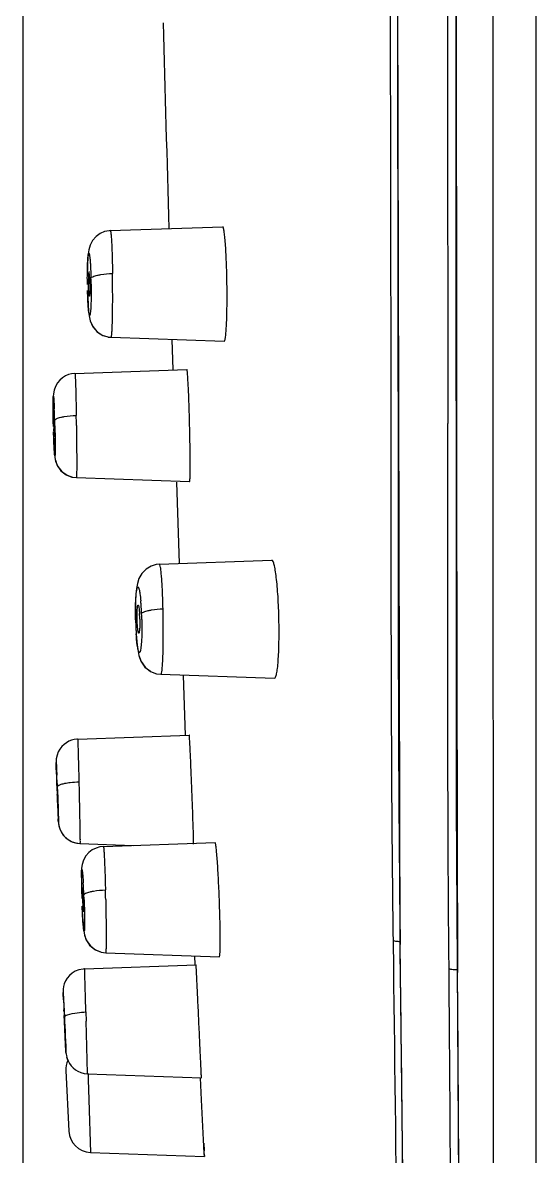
# Model space of a CAD drawing. Extents: x 60834 to 61254, y -28661 to -28364.
# Drawn here: x 61154.57 to 61166.07, y -28579.25 to -28553.89 of the extents above; entities that cross this region are included whole.
import ezdxf

# ---------------------------------------------------------------- set-up
doc = ezdxf.new("R2010")
doc.units = 0
doc.header["$LTSCALE"] = 7
doc.header["$MEASUREMENT"] = 0
doc.layers.add('08_ALL_FEATURES', color=7, linetype='CONTINUOUS')
doc.layers.add('DIM', color=2, linetype='CONTINUOUS')

msp = doc.modelspace()

# ---------------------------------------------------------------- linework, layer by layer
at = {"layer": '08_ALL_FEATURES', "color": 7, "linetype": 'Continuous'}
for p, q in [((61166.066, -28580.161), (61166.058, -28484.966)), ((61164.257, -28526.487), (61164.275, -28571.381)), ((61162.949, -28550.767), (61163.014, -28574.506)), ((61156.533, -28558.544), (61159.048, -28558.457)), ((61156.533, -28558.544), (61156.533, -28558.544)), ((61156.049, -28558.975), (61156.036, -28559.062)), ((61156.022, -28559.887), (61156.027, -28560.025)), ((61156.027, -28560.025), (61156.035, -28560.202)), ((61156.035, -28560.202), (61156.046, -28560.343)), ((61156.487, -28560.924), (61156.553, -28560.93)), ((61156.553, -28560.931), (61159.084, -28561.019)), ((61157.938, -28561.661), (61157.917, -28560.979)), ((61155.741, -28561.738), (61155.741, -28561.738)), ((61155.742, -28561.738), (61158.247, -28561.651)), ((61164.087, -28562.971), (61164.087, -28562.859)), ((61155.264, -28563.104), (61155.269, -28563.254)), ((61164.273, -28562.97), (61164.279, -28562.975)), ((61155.269, -28563.254), (61155.275, -28563.381)), ((61155.774, -28564.07), (61158.308, -28564.158)), ((61158.079, -28565.991), (61158.018, -28564.168)), ((61157.632, -28566.006), (61157.631, -28566.006)), ((61157.632, -28566.006), (61160.149, -28565.918)), ((61157.095, -28567.027), (61157.097, -28567.247)), ((61157.097, -28567.247), (61157.102, -28567.397)), ((61157.103, -28567.388), (61157.102, -28567.397)), ((61157.102, -28567.397), (61157.11, -28567.568)), ((61157.11, -28567.568), (61157.126, -28567.762)), ((61157.117, -28567.654), (61157.132, -28567.818)), ((61157.126, -28567.762), (61157.146, -28567.917)), ((61157.664, -28568.47), (61160.207, -28568.558)), ((61158.219, -28569.836), (61158.168, -28568.487)), ((61155.803, -28569.92), (61158.3, -28569.833)), ((61155.323, -28570.629), (61155.328, -28570.784)), ((61155.328, -28570.784), (61155.339, -28571.077)), ((61155.347, -28570.984), (61155.352, -28571.096)), ((61155.829, -28570.874), (61155.834, -28571.088)), ((61155.348, -28571.297), (61155.36, -28571.571)), ((61164.275, -28571.381), (61164.336, -28582.304)), ((61155.36, -28571.571), (61155.366, -28571.694)), ((61156.378, -28572.322), (61158.878, -28572.235)), ((61155.854, -28572.257), (61157.055, -28572.299)), ((61156.378, -28572.322), (61156.378, -28572.322)), ((61155.905, -28573.739), (61155.914, -28573.902)), ((61155.914, -28573.902), (61155.923, -28574.037)), ((61155.923, -28574.037), (61155.931, -28574.141)), ((61162.868, -28574.508), (61162.867, -28574.431)), ((61163.014, -28574.506), (61163.019, -28574.511)), ((61156.429, -28574.699), (61158.973, -28574.788)), ((61158.432, -28574.973), (61158.422, -28574.769)), ((61155.959, -28575.06), (61158.453, -28574.973)), ((61164.113, -28575.135), (61164.112, -28575.056)), ((61164.302, -28575.14), (61164.294, -28575.133)), ((61155.478, -28575.63), (61155.482, -28575.728)), ((61155.482, -28575.728), (61155.507, -28576.271)), ((61155.492, -28575.875), (61155.505, -28576.135)), ((61155.986, -28576.023), (61155.992, -28576.232)), ((61155.506, -28576.232), (61155.5, -28576.1)), ((61155.503, -28576.131), (61155.507, -28576.205)), ((61155.505, -28576.135), (61155.51, -28576.243)), ((61155.51, -28576.307), (61155.508, -28576.271)), ((61155.515, -28576.441), (61155.525, -28576.657)), ((61155.516, -28576.412), (61155.519, -28576.484)), ((61155.525, -28576.657), (61155.537, -28576.881)), ((61155.537, -28576.881), (61155.539, -28576.924)), ((61155.538, -28577.336), (61155.605, -28578.69)), ((61156.021, -28577.407), (61158.57, -28577.496)), ((61156.037, -28577.398), (61156.041, -28577.538)), ((61156.041, -28577.538), (61156.053, -28577.987)), ((61158.574, -28577.987), (61158.55, -28577.497)), ((61156.053, -28577.987), (61156.087, -28579.165)), ((61158.634, -28579.183), (61158.574, -28577.987)), ((61158.623, -28578.961), (61158.631, -28579.134)), ((61156.087, -28579.165), (61158.638, -28579.254)), ((61158.638, -28579.254), (61158.634, -28579.183)), ((61158.635, -28579.197), (61158.638, -28579.254))]:
    msp.add_line(p, q, dxfattribs=at)
for points in [[(61156.533, -28558.545), (61156.504, -28558.547), (61156.403, -28558.567), (61156.304, -28558.609), (61156.213, -28558.675), (61156.136, -28558.763), (61156.079, -28558.871), (61156.049, -28558.975)], [(61156.036, -28559.062), (61156.028, -28559.161), (61156.022, -28559.285), (61156.019, -28559.433)], [(61156.046, -28560.343), (61156.059, -28560.453), (61156.083, -28560.561), (61156.14, -28560.688), (61156.233, -28560.801), (61156.35, -28560.88), (61156.475, -28560.922), (61156.553, -28560.93)], [(61156.083, -28560.56), (61156.145, -28560.696), (61156.247, -28560.813), (61156.365, -28560.887), (61156.482, -28560.922)], [(61155.741, -28561.739), (61155.667, -28561.747), (61155.597, -28561.765), (61155.528, -28561.795), (61155.462, -28561.836), (61155.401, -28561.889), (61155.348, -28561.953), (61155.304, -28562.03), (61155.273, -28562.116), (61155.259, -28562.198), (61155.255, -28562.254), (61155.253, -28562.314), (61155.252, -28562.391), (61155.252, -28562.487), (61155.253, -28562.601), (61155.255, -28562.731), (61155.259, -28562.923)], [(61155.275, -28563.381), (61155.28, -28563.481), (61155.285, -28563.555)], [(61155.285, -28563.555), (61155.292, -28563.617), (61155.309, -28563.703), (61155.36, -28563.823), (61155.45, -28563.935), (61155.566, -28564.016), (61155.69, -28564.059), (61155.774, -28564.069)], [(61155.303, -28563.683), (61155.347, -28563.799), (61155.429, -28563.915), (61155.547, -28564.005), (61155.675, -28564.056), (61155.684, -28564.057)], [(61157.631, -28566.007), (61157.561, -28566.014), (61157.444, -28566.05), (61157.333, -28566.117), (61157.24, -28566.212), (61157.174, -28566.327), (61157.139, -28566.438)], [(61157.139, -28566.438), (61157.12, -28566.547), (61157.107, -28566.675)], [(61157.107, -28566.675), (61157.099, -28566.834), (61157.095, -28567.027)], [(61157.146, -28567.917), (61157.172, -28568.046), (61157.219, -28568.176), (61157.309, -28568.307), (61157.43, -28568.403)], [(61157.177, -28568.067), (61157.225, -28568.187), (61157.312, -28568.31), (61157.432, -28568.404), (61157.564, -28568.456), (61157.664, -28568.469)], [(61155.802, -28569.921), (61155.781, -28569.922), (61155.723, -28569.93), (61155.665, -28569.945), (61155.607, -28569.968), (61155.55, -28570), (61155.497, -28570.039), (61155.447, -28570.087), (61155.404, -28570.142), (61155.369, -28570.205), (61155.34, -28570.278), (61155.323, -28570.361), (61155.319, -28570.414), (61155.319, -28570.443), (61155.319, -28570.474), (61155.32, -28570.514), (61155.323, -28570.629)], [(61155.366, -28571.694), (61155.368, -28571.738), (61155.371, -28571.771)], [(61155.371, -28571.771), (61155.373, -28571.801), (61155.38, -28571.851), (61155.401, -28571.925), (61155.439, -28572.007), (61155.494, -28572.084), (61155.565, -28572.152), (61155.654, -28572.207), (61155.76, -28572.244), (61155.854, -28572.256)], [(61155.371, -28571.773), (61155.371, -28571.773), (61155.374, -28571.805), (61155.382, -28571.859)], [(61155.382, -28571.859), (61155.401, -28571.927), (61155.433, -28571.997), (61155.479, -28572.066), (61155.539, -28572.13), (61155.613, -28572.184), (61155.695, -28572.225), (61155.786, -28572.249), (61155.854, -28572.256)], [(61156.378, -28572.323), (61156.299, -28572.332), (61156.214, -28572.357), (61156.13, -28572.399), (61156.053, -28572.458), (61155.986, -28572.534), (61155.934, -28572.628), (61155.902, -28572.728), (61155.891, -28572.804), (61155.887, -28572.869), (61155.885, -28572.951), (61155.885, -28573.052), (61155.886, -28573.171), (61155.889, -28573.308), (61155.893, -28573.46), (61155.894, -28573.482)], [(61155.931, -28574.141), (61155.94, -28574.219), (61155.953, -28574.296), (61155.995, -28574.416), (61156.087, -28574.546), (61156.204, -28574.636), (61156.33, -28574.685), (61156.429, -28574.699)], [(61155.956, -28574.307), (61155.993, -28574.412), (61156.07, -28574.528), (61156.184, -28574.625), (61156.314, -28574.681), (61156.323, -28574.682)], [(61163.014, -28574.506), (61163.087, -28580.92), (61163.145, -28587.474), (61163.187, -28593.616), (61163.206, -28599.157), (61163.206, -28604.043), (61163.186, -28608.118), (61163.145, -28611.345), (61163.087, -28613.608)], [(61155.959, -28575.06), (61155.922, -28575.063), (61155.832, -28575.081), (61155.749, -28575.115), (61155.677, -28575.159), (61155.618, -28575.211), (61155.57, -28575.269), (61155.532, -28575.331), (61155.504, -28575.395), (61155.487, -28575.458), (61155.478, -28575.516), (61155.476, -28575.559), (61155.476, -28575.577), (61155.477, -28575.591), (61155.478, -28575.63)], [(61155.539, -28576.924), (61155.54, -28576.939), (61155.542, -28576.961), (61155.549, -28577.006), (61155.564, -28577.063), (61155.587, -28577.12), (61155.617, -28577.175), (61155.654, -28577.226), (61155.699, -28577.274), (61155.751, -28577.316), (61155.809, -28577.351), (61155.874, -28577.379), (61155.945, -28577.398), (61156.02, -28577.407)], [(61155.556, -28577.036), (61155.576, -28577.095), (61155.584, -28577.113)]]:
    msp.add_lwpolyline(points, dxfattribs=at)
for centre, radius, start, end in [((95585.885, -28526.542), 34421.818, 179.9392769, 180.0604501), ((82054.079, -28526.504), 20891.139, 179.9227889, 180.0772588), ((62702.229, -28513.628), 1545.037, 181.493366, 181.664188), ((61123.728, -28559.995), 32.858, 0.4497, 0.8565), ((61144.676, -28559.904), 11.428, 0.8205, 1.4831), ((61134.561, -28563.387), 20.736, 1.655, 2.3577), ((61128.699, -28563.569), 26.601, 1.4215, 1.682), ((61075.636, -28564.017), 80.146, 0.79656, 0.9559), ((61164.967, -28562.666), 9.701, 181.4026, 181.8251), ((61152.397, -28567.256), 4.837, 4.0693, 5.0702), ((61150.995, -28567.355), 6.242, 2.2586, 4.0678), ((61154.131, -28567.303), 3.062, 1.2248, 3.6119), ((61149.793, -28567.411), 7.446, 1.6399, 2.3189), ((61136.834, -28567.506), 20.885, 0.7372, 1.3766), ((61164.937, -28567.074), 7.84, 181.3242, 181.9817), ((61164.493, -28567.089), 7.396, 181.9824, 182.3195), ((61163.69, -28567.128), 6.592, 182.2679, 183.778), ((61149.539, -28567.418), 7.701, 1.3087, 1.6431), ((61098.797, -28573.259), 56.596, 2.303, 2.5634), ((61180.285, -28570.122), 24.961, 181.9089, 182.2167), ((61138.065, -28571.731), 17.295, 2.22, 2.4864), ((61181.664, -28570.07), 26.34, 182.2132, 182.3709), ((61201.181, -28569.413), 45.873, 182.2717, 182.7028), ((61177.66, -28570.515), 22.326, 182.7242, 182.8494), ((61166.619, -28571.072), 11.271, 182.8141, 183.1954), ((61141.649, -28574.024), 14.306, 2.4913, 3.5518), ((61162.1, -28573.285), 6.194, 182.0773, 183.384), ((61137.775, -28574.205), 18.185, 2.1642, 2.5312), ((61103.179, -28574.655), 53.263, 1.2323, 1.4667), ((61562.616, -28569.31), 399.631, 180.59006, 180.74623), ((59199.871, -28600.055), 1963.313, 0.579334, 0.745362), ((59946.696, -28585.601), 1217.651, 0.231636, 0.492235), ((61185.42, -28574.752), 29.95, 182.407, 182.5801), ((61083.256, -28579.612), 72.331, 2.53578, 2.70012), ((61156.038, -28577.312), 0.5, 156.3179, 182.7628), ((61156.104, -28578.665), 0.5, 182.8828, 268.004)]:
    msp.add_arc(centre, radius, start, end, dxfattribs=at)
for points, knots in [([(61162.867, -28574.431), (61162.84, -28572.433), (61162.818, -28568.437), (61162.818, -28560.446), (61162.795, -28550.458), (61162.784, -28538.473), (61162.783, -28526.488), (61162.786, -28514.502), (61162.794, -28504.515), (61162.806, -28496.525), (61162.819, -28490.532), (61162.818, -28484.538), (61162.84, -28480.542), (61162.867, -28478.544)], [0, 0, 0, 0, 0.062524, 0.125022, 0.250014, 0.375007, 0.5, 0.624993, 0.749986, 0.812483, 0.874978, 0.937476, 1, 1, 1, 1]), ([(61165.109, -28580.022), (61165.105, -28572.138), (61165.099, -28560.292), (61165.097, -28544.48), (61165.105, -28528.617), (61165.095, -28508.801), (61165.099, -28492.951), (61165.104, -28485.036)], [0, 0, 0, 0, 0.249022, 0.374133, 0.499406, 0.750019, 1, 1, 1, 1]), ([(61164.281, -28489.86), (61164.281, -28492.906), (61164.27, -28498.999), (61164.265, -28511.185), (61164.263, -28526.417), (61164.263, -28544.695), (61164.276, -28556.881), (61164.28, -28562.974)], [0, 0, 0, 0, 0.124999, 0.25, 0.5, 0.75, 1, 1, 1, 1]), ([(61162.959, -28554.674), (61162.964, -28557.799), (61162.976, -28564.05), (61162.974, -28570.3), (61163.006, -28573.426)], [0, 0, 0, 0, 0.499944, 1, 1, 1, 1]), ([(61156.533, -28558.544), (61156.535, -28558.544), (61156.538, -28558.552), (61156.541, -28558.564), (61156.545, -28558.586), (61156.55, -28558.632), (61156.556, -28558.709), (61156.563, -28558.823), (61156.569, -28558.965), (61156.576, -28559.195), (61156.58, -28559.377), (61156.582, -28559.504)], [0, 0, 0, 0, 0.005827, 0.01988, 0.042734, 0.074405, 0.163127, 0.2834, 0.431914, 0.604452, 1, 1, 1, 1]), ([(61159.144, -28559.737), (61159.142, -28559.574), (61159.136, -28559.336), (61159.122, -28559.034), (61159.11, -28558.843), (61159.096, -28558.685), (61159.083, -28558.569), (61159.069, -28558.497), (61159.059, -28558.466), (61159.051, -28558.456), (61159.048, -28558.457)], [0, 0, 0, 0, 0.38049, 0.552409, 0.703086, 0.826949, 0.91934, 0.976956, 0.992433, 1, 1, 1, 1]), ([(61156.027, -28559.225), (61156.028, -28559.197), (61156.03, -28559.158), (61156.036, -28559.11), (61156.039, -28559.084), (61156.043, -28559.066), (61156.045, -28559.055), (61156.053, -28559.048), (61156.058, -28559.057), (61156.062, -28559.069), (61156.066, -28559.089), (61156.07, -28559.116), (61156.077, -28559.165), (61156.083, -28559.242), (61156.088, -28559.308), (61156.09, -28559.345)], [0, 0, 0, 0, 0.177846, 0.246581, 0.300773, 0.339812, 0.363835, 0.374939, 0.388228, 0.415531, 0.457885, 0.51503, 0.586506, 0.769731, 1, 1, 1, 1]), ([(61156.02, -28559.749), (61156.019, -28559.7), (61156.018, -28559.526), (61156.02, -28559.351), (61156.027, -28559.225)], [0, 0, 0, 0, 0.279453, 1, 1, 1, 1]), ([(61156.055, -28559.462), (61156.053, -28559.462), (61156.051, -28559.472), (61156.049, -28559.485), (61156.047, -28559.512), (61156.044, -28559.561), (61156.042, -28559.637), (61156.042, -28559.702), (61156.043, -28559.737)], [0, 0, 0, 0, 0.022816, 0.080741, 0.173015, 0.296853, 0.619964, 1, 1, 1, 1]), ([(61156.063, -28559.489), (61156.062, -28559.482), (61156.06, -28559.475), (61156.058, -28559.461), (61156.055, -28559.462)], [0, 0, 0, 0, 0.726767, 1, 1, 1, 1]), ([(61156.075, -28559.708), (61156.075, -28559.686), (61156.073, -28559.613), (61156.07, -28559.54), (61156.063, -28559.489)], [0, 0, 0, 0, 0.308668, 1, 1, 1, 1]), ([(61156.09, -28559.345), (61156.091, -28559.365), (61156.095, -28559.453), (61156.098, -28559.541), (61156.1, -28559.608)], [0, 0, 0, 0, 0.232952, 1, 1, 1, 1]), ([(61156.1, -28559.608), (61156.105, -28559.592), (61156.16, -28559.562), (61156.208, -28559.55), (61156.243, -28559.542)], [0, 0, 0, 0, 0.324633, 1, 1, 1, 1]), ([(61156.243, -28559.542), (61156.268, -28559.536), (61156.38, -28559.516), (61156.494, -28559.507), (61156.582, -28559.504)], [0, 0, 0, 0, 0.226527, 1, 1, 1, 1]), ([(61156.103, -28559.741), (61156.104, -28559.824), (61156.104, -28559.946), (61156.102, -28560.102), (61156.099, -28560.204), (61156.095, -28560.29), (61156.091, -28560.357), (61156.083, -28560.405), (61156.08, -28560.429), (61156.072, -28560.441), (61156.066, -28560.436), (61156.063, -28560.427), (61156.059, -28560.413), (61156.056, -28560.393), (61156.05, -28560.356), (61156.044, -28560.297), (61156.037, -28560.213), (61156.029, -28560.072), (61156.025, -28559.96), (61156.023, -28559.881)], [0, 0, 0, 0, 0.197966, 0.288842, 0.369917, 0.438599, 0.492665, 0.530377, 0.550582, 0.554668, 0.558226, 0.565444, 0.576998, 0.592895, 0.613043, 0.665569, 0.732995, 0.813232, 1, 1, 1, 1]), ([(61156.047, -28559.88), (61156.047, -28559.869), (61156.045, -28559.822), (61156.043, -28559.774), (61156.043, -28559.737)], [0, 0, 0, 0, 0.234439, 1, 1, 1, 1]), ([(61156.553, -28560.931), (61156.555, -28560.931), (61156.558, -28560.92), (61156.562, -28560.905), (61156.565, -28560.875), (61156.57, -28560.816), (61156.575, -28560.716), (61156.58, -28560.57), (61156.583, -28560.391), (61156.586, -28560.188), (61156.586, -28559.967), (61156.585, -28559.815), (61156.585, -28559.737)], [0, 0, 0, 0, 0.005978, 0.020874, 0.044993, 0.078171, 0.170673, 0.29485, 0.445995, 0.618456, 0.805831, 1, 1, 1, 1]), ([(61159.084, -28561.019), (61159.087, -28561.019), (61159.095, -28561.01), (61159.103, -28560.979), (61159.115, -28560.907), (61159.125, -28560.791), (61159.135, -28560.634), (61159.141, -28560.442), (61159.147, -28560.139), (61159.146, -28559.901), (61159.144, -28559.737)], [0, 0, 0, 0, 0.007294, 0.022457, 0.0796, 0.171738, 0.295581, 0.446469, 0.618741, 1, 1, 1, 1]), ([(61156.063, -28560.013), (61156.06, -28560.013), (61156.058, -28559.996), (61156.053, -28559.975), (61156.05, -28559.931), (61156.048, -28559.899), (61156.047, -28559.88)], [0, 0, 0, 0, 0.074761, 0.273457, 0.588482, 1, 1, 1, 1]), ([(61156.076, -28559.846), (61156.076, -28559.869), (61156.075, -28559.908), (61156.073, -28559.964), (61156.068, -28559.99), (61156.067, -28560.013), (61156.063, -28560.013)], [0, 0, 0, 0, 0.405711, 0.723221, 0.925609, 1, 1, 1, 1]), ([(61155.741, -28561.739), (61155.743, -28561.739), (61155.742, -28561.747), (61155.745, -28561.758), (61155.746, -28561.781), (61155.749, -28561.825), (61155.752, -28561.901), (61155.756, -28562.013), (61155.76, -28562.151), (61155.764, -28562.312), (61155.767, -28562.491), (61155.769, -28562.616), (61155.771, -28562.68)], [0, 0, 0, 0, 0.005181, 0.019184, 0.041982, 0.073419, 0.161444, 0.281602, 0.430435, 0.602941, 0.794408, 1, 1, 1, 1]), ([(61158.308, -28562.903), (61158.306, -28562.822), (61158.302, -28562.662), (61158.295, -28562.43), (61158.287, -28562.216), (61158.278, -28562.028), (61158.271, -28561.892), (61158.265, -28561.802), (61158.261, -28561.749), (61158.257, -28561.709), (61158.254, -28561.677), (61158.25, -28561.662), (61158.249, -28561.65), (61158.246, -28561.651)], [0, 0, 0, 0, 0.194714, 0.382487, 0.555247, 0.706579, 0.830835, 0.881268, 0.92318, 0.956242, 0.98016, 0.994683, 1, 1, 1, 1]), ([(61155.252, -28562.419), (61155.253, -28562.392), (61155.253, -28562.354), (61155.254, -28562.308), (61155.255, -28562.283), (61155.257, -28562.265), (61155.256, -28562.256), (61155.26, -28562.248), (61155.262, -28562.258), (61155.263, -28562.267), (61155.266, -28562.288), (61155.268, -28562.313), (61155.271, -28562.361), (61155.275, -28562.435), (61155.278, -28562.499), (61155.28, -28562.534)], [0, 0, 0, 0, 0.180098, 0.249543, 0.304085, 0.342976, 0.366013, 0.373616, 0.384035, 0.410341, 0.452421, 0.509752, 0.581769, 0.766929, 1, 1, 1, 1]), ([(61155.259, -28562.923), (61155.258, -28562.876), (61155.255, -28562.708), (61155.252, -28562.54), (61155.252, -28562.419)], [0, 0, 0, 0, 0.279222, 1, 1, 1, 1]), ([(61155.269, -28562.655), (61155.267, -28562.655), (61155.269, -28562.665), (61155.266, -28562.676), (61155.267, -28562.7), (61155.266, -28562.73), (61155.267, -28562.767), (61155.267, -28562.826), (61155.268, -28562.872), (61155.269, -28562.903)], [0, 0, 0, 0, 0.019543, 0.076096, 0.168475, 0.292714, 0.444452, 0.618401, 1, 1, 1, 1]), ([(61155.28, -28562.877), (61155.279, -28562.832), (61155.276, -28562.76), (61155.274, -28562.689), (61155.271, -28562.663)], [0, 0, 0, 0, 0.635224, 1, 1, 1, 1]), ([(61155.288, -28562.788), (61155.29, -28562.772), (61155.344, -28562.74), (61155.39, -28562.728), (61155.425, -28562.72)], [0, 0, 0, 0, 0.312176, 1, 1, 1, 1]), ([(61155.425, -28562.72), (61155.45, -28562.714), (61155.565, -28562.693), (61155.681, -28562.684), (61155.771, -28562.68)], [0, 0, 0, 0, 0.225193, 1, 1, 1, 1]), ([(61155.292, -28562.909), (61155.294, -28562.989), (61155.296, -28563.107), (61155.298, -28563.257), (61155.299, -28563.355), (61155.299, -28563.438), (61155.298, -28563.502), (61155.296, -28563.551), (61155.296, -28563.569), (61155.293, -28563.584), (61155.289, -28563.578), (61155.289, -28563.571), (61155.287, -28563.557), (61155.285, -28563.538), (61155.282, -28563.502), (61155.279, -28563.446), (61155.274, -28563.364), (61155.269, -28563.229), (61155.265, -28563.12), (61155.263, -28563.044)], [0, 0, 0, 0, 0.198853, 0.290202, 0.371709, 0.440727, 0.494976, 0.532629, 0.552278, 0.555347, 0.557601, 0.564305, 0.575595, 0.591357, 0.611455, 0.664064, 0.731745, 0.812354, 1, 1, 1, 1]), ([(61155.281, -28563.152), (61155.28, -28563.152), (61155.28, -28563.145), (61155.278, -28563.138), (61155.278, -28563.122), (61155.275, -28563.091), (61155.273, -28563.041), (61155.272, -28562.998), (61155.271, -28562.975)], [0, 0, 0, 0, 0.019038, 0.072759, 0.160189, 0.279169, 0.599047, 1, 1, 1, 1]), ([(61155.28, -28562.877), (61155.281, -28562.913), (61155.282, -28562.959), (61155.283, -28563.006), (61155.283, -28563.017)], [0, 0, 0, 0, 0.762875, 1, 1, 1, 1]), ([(61155.283, -28563.017), (61155.283, -28563.033), (61155.283, -28563.076), (61155.285, -28563.119), (61155.282, -28563.147)], [0, 0, 0, 0, 0.3555, 1, 1, 1, 1]), ([(61155.774, -28562.903), (61155.775, -28562.979), (61155.777, -28563.128), (61155.779, -28563.343), (61155.78, -28563.542), (61155.781, -28563.716), (61155.781, -28563.842), (61155.78, -28563.927), (61155.779, -28563.976), (61155.778, -28564.014), (61155.778, -28564.045), (61155.775, -28564.057), (61155.776, -28564.069), (61155.774, -28564.069)], [0, 0, 0, 0, 0.195049, 0.382279, 0.554712, 0.705559, 0.829762, 0.880447, 0.922814, 0.956359, 0.980579, 0.99508, 1, 1, 1, 1]), ([(61158.308, -28564.158), (61158.31, -28564.158), (61158.312, -28564.146), (61158.314, -28564.132), (61158.316, -28564.1), (61158.318, -28564.059), (61158.319, -28564.007), (61158.32, -28563.916), (61158.321, -28563.78), (61158.32, -28563.592), (61158.318, -28563.377), (61158.314, -28563.145), (61158.31, -28562.985), (61158.308, -28562.903)], [0, 0, 0, 0, 0.005281, 0.019764, 0.043569, 0.076564, 0.11852, 0.16896, 0.293157, 0.444576, 0.617487, 0.805413, 1, 1, 1, 1]), ([(61164.279, -28562.973), (61164.28, -28563.988), (61164.286, -28568.044), (61164.295, -28572.1), (61164.302, -28575.14)], [0, 0, 0, 0, 0.250373, 1, 1, 1, 1]), ([(61157.713, -28567.004), (61157.71, -28566.872), (61157.704, -28566.682), (61157.691, -28566.444), (61157.681, -28566.296), (61157.67, -28566.178), (61157.659, -28566.086), (61157.648, -28566.04), (61157.639, -28566.006), (61157.632, -28566.006)], [0, 0, 0, 0, 0.393972, 0.565997, 0.714227, 0.834428, 0.923343, 0.978438, 1, 1, 1, 1]), ([(61160.306, -28567.237), (61160.302, -28567.068), (61160.293, -28566.823), (61160.27, -28566.512), (61160.25, -28566.314), (61160.229, -28566.153), (61160.204, -28566.029), (61160.185, -28565.96), (61160.161, -28565.918), (61160.149, -28565.918)], [0, 0, 0, 0, 0.37822, 0.549047, 0.69888, 0.822296, 0.914769, 0.973599, 1, 1, 1, 1]), ([(61157.098, -28566.95), (61157.1, -28566.867), (61157.106, -28566.733), (61157.118, -28566.598), (61157.132, -28566.549)], [0, 0, 0, 0, 0.619823, 1, 1, 1, 1]), ([(61157.132, -28566.549), (61157.133, -28566.543), (61157.137, -28566.532), (61157.143, -28566.52), (61157.153, -28566.514), (61157.162, -28566.523), (61157.168, -28566.536), (61157.18, -28566.57), (61157.185, -28566.599), (61157.189, -28566.621)], [0, 0, 0, 0, 0.13032, 0.214717, 0.265289, 0.323776, 0.42268, 0.568402, 1, 1, 1, 1]), ([(61157.189, -28566.621), (61157.192, -28566.635), (61157.203, -28566.704), (61157.21, -28566.773), (61157.215, -28566.828)], [0, 0, 0, 0, 0.20717, 1, 1, 1, 1]), ([(61157.142, -28566.96), (61157.144, -28566.951), (61157.146, -28566.94), (61157.151, -28566.923), (61157.155, -28566.923)], [0, 0, 0, 0, 0.704557, 1, 1, 1, 1]), ([(61157.155, -28566.923), (61157.16, -28566.923), (61157.167, -28566.947), (61157.174, -28566.979), (61157.181, -28567.04), (61157.185, -28567.084), (61157.187, -28567.11)], [0, 0, 0, 0, 0.081401, 0.283776, 0.597852, 1, 1, 1, 1]), ([(61157.099, -28567.255), (61157.099, -28567.229), (61157.097, -28567.127), (61157.097, -28567.026), (61157.098, -28566.95)], [0, 0, 0, 0, 0.255774, 1, 1, 1, 1]), ([(61157.133, -28567.237), (61157.132, -28567.183), (61157.132, -28567.091), (61157.136, -28566.998), (61157.142, -28566.96)], [0, 0, 0, 0, 0.58236, 1, 1, 1, 1]), ([(61157.233, -28567.109), (61157.241, -28567.093), (61157.295, -28567.066), (61157.345, -28567.052), (61157.381, -28567.044)], [0, 0, 0, 0, 0.333922, 1, 1, 1, 1]), ([(61157.381, -28567.044), (61157.406, -28567.039), (61157.515, -28567.018), (61157.627, -28567.008), (61157.713, -28567.004)], [0, 0, 0, 0, 0.227861, 1, 1, 1, 1]), ([(61157.139, -28567.381), (61157.139, -28567.37), (61157.135, -28567.322), (61157.134, -28567.274), (61157.133, -28567.237)], [0, 0, 0, 0, 0.238278, 1, 1, 1, 1]), ([(61157.169, -28567.552), (61157.164, -28567.552), (61157.158, -28567.53), (61157.151, -28567.501), (61157.144, -28567.445), (61157.141, -28567.405), (61157.139, -28567.381)], [0, 0, 0, 0, 0.083468, 0.285222, 0.597709, 1, 1, 1, 1]), ([(61157.191, -28567.395), (61157.191, -28567.407), (61157.189, -28567.447), (61157.187, -28567.487), (61157.182, -28567.515)], [0, 0, 0, 0, 0.301538, 1, 1, 1, 1]), ([(61157.192, -28567.237), (61157.192, -28567.251), (61157.193, -28567.303), (61157.193, -28567.356), (61157.191, -28567.395)], [0, 0, 0, 0, 0.259188, 1, 1, 1, 1]), ([(61157.237, -28567.242), (61157.238, -28567.294), (61157.24, -28567.477), (61157.237, -28567.662), (61157.226, -28567.794)], [0, 0, 0, 0, 0.279017, 1, 1, 1, 1]), ([(61157.664, -28568.47), (61157.667, -28568.47), (61157.674, -28568.46), (61157.682, -28568.43), (61157.693, -28568.361), (61157.702, -28568.249), (61157.71, -28568.097), (61157.715, -28567.913), (61157.72, -28567.623), (61157.719, -28567.394), (61157.717, -28567.237)], [0, 0, 0, 0, 0.007262, 0.022591, 0.080069, 0.172439, 0.296344, 0.447154, 0.619247, 1, 1, 1, 1]), ([(61160.208, -28568.558), (61160.219, -28568.559), (61160.242, -28568.517), (61160.257, -28568.448), (61160.277, -28568.323), (61160.291, -28568.163), (61160.302, -28567.964), (61160.311, -28567.652), (61160.31, -28567.406), (61160.306, -28567.237)], [0, 0, 0, 0, 0.025637, 0.083583, 0.175698, 0.298936, 0.449112, 0.620587, 1, 1, 1, 1]), ([(61157.146, -28567.878), (61157.143, -28567.857), (61157.127, -28567.752), (61157.118, -28567.647), (61157.113, -28567.562)], [0, 0, 0, 0, 0.197612, 1, 1, 1, 1]), ([(61157.182, -28567.515), (61157.181, -28567.524), (61157.179, -28567.535), (61157.173, -28567.552), (61157.169, -28567.552)], [0, 0, 0, 0, 0.708797, 1, 1, 1, 1]), ([(61157.226, -28567.794), (61157.224, -28567.817), (61157.22, -28567.859), (61157.213, -28567.915), (61157.202, -28567.951), (61157.196, -28567.978), (61157.175, -28567.983), (61157.166, -28567.957), (61157.155, -28567.925), (61157.149, -28567.895), (61157.146, -28567.878)], [0, 0, 0, 0, 0.22994, 0.410613, 0.538118, 0.611754, 0.647553, 0.712071, 0.829476, 1, 1, 1, 1]), ([(61155.802, -28569.921), (61155.804, -28569.922), (61155.802, -28569.929), (61155.805, -28569.941), (61155.805, -28569.964), (61155.807, -28570.009), (61155.809, -28570.085), (61155.813, -28570.199), (61155.816, -28570.339), (61155.822, -28570.567), (61155.827, -28570.748), (61155.829, -28570.874)], [0, 0, 0, 0, 0.005034, 0.019037, 0.041883, 0.073395, 0.161605, 0.281938, 0.430916, 0.603467, 1, 1, 1, 1]), ([(61158.36, -28571.088), (61158.357, -28571.006), (61158.35, -28570.846), (61158.341, -28570.614), (61158.332, -28570.4), (61158.323, -28570.212), (61158.316, -28570.076), (61158.311, -28569.985), (61158.309, -28569.932), (61158.305, -28569.892), (61158.305, -28569.86), (61158.3, -28569.845), (61158.302, -28569.833), (61158.3, -28569.833)], [0, 0, 0, 0, 0.194722, 0.382542, 0.555313, 0.706654, 0.830942, 0.8814, 0.923368, 0.956497, 0.98045, 0.994962, 1, 1, 1, 1]), ([(61155.323, -28570.61), (61155.321, -28570.555), (61155.318, -28570.293), (61155.332, -28570.633), (61155.336, -28570.727)], [0, 0, 0, 0, 0.369871, 1, 1, 1, 1]), ([(61155.335, -28570.866), (61155.335, -28570.859), (61155.338, -28570.853), (61155.333, -28570.837), (61155.335, -28570.837)], [0, 0, 0, 0, 0.744117, 1, 1, 1, 1]), ([(61155.335, -28570.837), (61155.336, -28570.837), (61155.335, -28570.843), (61155.337, -28570.848), (61155.337, -28570.861), (61155.339, -28570.885), (61155.341, -28570.926), (61155.342, -28570.961), (61155.343, -28570.981)], [0, 0, 0, 0, 0.017643, 0.069479, 0.154335, 0.270909, 0.58923, 1, 1, 1, 1]), ([(61155.338, -28570.954), (61155.338, -28570.945), (61155.337, -28570.916), (61155.336, -28570.887), (61155.335, -28570.866)], [0, 0, 0, 0, 0.301469, 1, 1, 1, 1]), ([(61155.347, -28570.984), (61155.348, -28570.969), (61155.402, -28570.936), (61155.446, -28570.925), (61155.481, -28570.917)], [0, 0, 0, 0, 0.303857, 1, 1, 1, 1]), ([(61155.481, -28570.917), (61155.492, -28570.914), (61155.544, -28570.903), (61155.595, -28570.895), (61155.636, -28570.89)], [0, 0, 0, 0, 0.226539, 1, 1, 1, 1]), ([(61155.346, -28571.061), (61155.347, -28571.079), (61155.35, -28571.147), (61155.352, -28571.214), (61155.354, -28571.263)], [0, 0, 0, 0, 0.272811, 1, 1, 1, 1]), ([(61155.355, -28571.339), (61155.354, -28571.339), (61155.355, -28571.332), (61155.353, -28571.325), (61155.353, -28571.308), (61155.351, -28571.277), (61155.349, -28571.227), (61155.347, -28571.184), (61155.346, -28571.16)], [0, 0, 0, 0, 0.018223, 0.071688, 0.159062, 0.278116, 0.598406, 1, 1, 1, 1]), ([(61155.352, -28571.096), (61155.356, -28571.207), (61155.364, -28571.426), (61155.369, -28571.579), (61155.375, -28571.829), (61155.367, -28571.725), (61155.366, -28571.7)], [0, 0, 0, 0, 0.439815, 0.767953, 0.898797, 1, 1, 1, 1]), ([(61155.834, -28571.088), (61155.836, -28571.164), (61155.839, -28571.312), (61155.844, -28571.529), (61155.847, -28571.727), (61155.851, -28571.902), (61155.853, -28572.029), (61155.854, -28572.113), (61155.855, -28572.163), (61155.854, -28572.201), (61155.856, -28572.232), (61155.853, -28572.244), (61155.856, -28572.256), (61155.854, -28572.256)], [0, 0, 0, 0, 0.195055, 0.382271, 0.55472, 0.705589, 0.8298, 0.880494, 0.922875, 0.956442, 0.980695, 0.995206, 1, 1, 1, 1]), ([(61158.398, -28572.267), (61158.396, -28572.113), (61158.383, -28571.72), (61158.369, -28571.327), (61158.36, -28571.088)], [0, 0, 0, 0, 0.390917, 1, 1, 1, 1]), ([(61155.354, -28571.263), (61155.354, -28571.272), (61155.354, -28571.295), (61155.355, -28571.318), (61155.355, -28571.334)], [0, 0, 0, 0, 0.35001, 1, 1, 1, 1]), ([(61158.973, -28573.51), (61158.97, -28573.427), (61158.963, -28573.264), (61158.952, -28573.028), (61158.94, -28572.81), (61158.927, -28572.619), (61158.914, -28572.463), (61158.903, -28572.356), (61158.895, -28572.294), (61158.889, -28572.262), (61158.885, -28572.246), (61158.88, -28572.235), (61158.878, -28572.235)], [0, 0, 0, 0, 0.194404, 0.381864, 0.554346, 0.705469, 0.829618, 0.921989, 0.955136, 0.979202, 0.993992, 1, 1, 1, 1]), ([(61156.378, -28572.323), (61156.38, -28572.323), (61156.381, -28572.332), (61156.384, -28572.343), (61156.386, -28572.367), (61156.39, -28572.412), (61156.395, -28572.49), (61156.401, -28572.605), (61156.407, -28572.748), (61156.413, -28572.914), (61156.419, -28573.098), (61156.422, -28573.226), (61156.424, -28573.292)], [0, 0, 0, 0, 0.00548, 0.019631, 0.042549, 0.074097, 0.162298, 0.282539, 0.431374, 0.60376, 0.794926, 1, 1, 1, 1]), ([(61155.885, -28573.016), (61155.885, -28572.988), (61155.886, -28572.948), (61155.888, -28572.9), (61155.889, -28572.875), (61155.892, -28572.856), (61155.892, -28572.846), (61155.897, -28572.838), (61155.901, -28572.849), (61155.903, -28572.859), (61155.906, -28572.88), (61155.91, -28572.907), (61155.915, -28572.957), (61155.921, -28573.034), (61155.926, -28573.101), (61155.928, -28573.138)], [0, 0, 0, 0, 0.17875, 0.247639, 0.301721, 0.340283, 0.363222, 0.371611, 0.383185, 0.410121, 0.452628, 0.510242, 0.582416, 0.767515, 1, 1, 1, 1]), ([(61155.91, -28573.239), (61155.908, -28573.239), (61155.909, -28573.25), (61155.906, -28573.262), (61155.906, -28573.288), (61155.906, -28573.336), (61155.907, -28573.412), (61155.909, -28573.475), (61155.91, -28573.51)], [0, 0, 0, 0, 0.020202, 0.076864, 0.169214, 0.293356, 0.618742, 1, 1, 1, 1]), ([(61155.929, -28573.481), (61155.927, -28573.432), (61155.922, -28573.354), (61155.918, -28573.276), (61155.913, -28573.248)], [0, 0, 0, 0, 0.634908, 1, 1, 1, 1]), ([(61155.947, -28573.518), (61155.95, -28573.602), (61155.954, -28573.724), (61155.957, -28573.88), (61155.958, -28573.982), (61155.958, -28574.069), (61155.957, -28574.135), (61155.953, -28574.185), (61155.953, -28574.206), (61155.948, -28574.22), (61155.943, -28574.214), (61155.942, -28574.206), (61155.939, -28574.191), (61155.936, -28574.172), (61155.932, -28574.134), (61155.926, -28574.075), (61155.919, -28573.99), (61155.91, -28573.849), (61155.905, -28573.736), (61155.901, -28573.657)], [0, 0, 0, 0, 0.198143, 0.289224, 0.370503, 0.43932, 0.493393, 0.530903, 0.550508, 0.553783, 0.55653, 0.563498, 0.574993, 0.590929, 0.611181, 0.664042, 0.731894, 0.812573, 1, 1, 1, 1]), ([(61155.942, -28573.402), (61155.945, -28573.386), (61156, -28573.356), (61156.046, -28573.343), (61156.081, -28573.335)], [0, 0, 0, 0, 0.313144, 1, 1, 1, 1]), ([(61156.081, -28573.335), (61156.106, -28573.329), (61156.219, -28573.307), (61156.335, -28573.296), (61156.424, -28573.292)], [0, 0, 0, 0, 0.225671, 1, 1, 1, 1]), ([(61156.429, -28573.51), (61156.431, -28573.587), (61156.434, -28573.739), (61156.437, -28573.959), (61156.439, -28574.161), (61156.44, -28574.338), (61156.44, -28574.468), (61156.438, -28574.554), (61156.437, -28574.604), (61156.436, -28574.643), (61156.435, -28574.674), (61156.432, -28574.687), (61156.431, -28574.699), (61156.429, -28574.699)], [0, 0, 0, 0, 0.195021, 0.382214, 0.554631, 0.705443, 0.829574, 0.880222, 0.922558, 0.956087, 0.980322, 0.994875, 1, 1, 1, 1]), ([(61158.973, -28574.788), (61158.976, -28574.788), (61158.979, -28574.777), (61158.982, -28574.761), (61158.986, -28574.729), (61158.989, -28574.666), (61158.992, -28574.559), (61158.993, -28574.403), (61158.992, -28574.211), (61158.988, -28573.993), (61158.982, -28573.756), (61158.976, -28573.593), (61158.973, -28573.51)], [0, 0, 0, 0, 0.005861, 0.02048, 0.044313, 0.077291, 0.169596, 0.293681, 0.444984, 0.617773, 0.805564, 1, 1, 1, 1]), ([(61155.93, -28573.781), (61155.927, -28573.781), (61155.928, -28573.763), (61155.922, -28573.744), (61155.92, -28573.7), (61155.918, -28573.669), (61155.917, -28573.651)], [0, 0, 0, 0, 0.071097, 0.269831, 0.586326, 1, 1, 1, 1]), ([(61155.933, -28573.617), (61155.934, -28573.639), (61155.935, -28573.679), (61155.935, -28573.726), (61155.934, -28573.754), (61155.933, -28573.769), (61155.932, -28573.775), (61155.931, -28573.781), (61155.93, -28573.781)], [0, 0, 0, 0, 0.407003, 0.725414, 0.842208, 0.927792, 0.980582, 1, 1, 1, 1]), ([(61162.867, -28574.427), (61162.882, -28574.435), (61162.933, -28574.441), (61162.981, -28574.445), (61163.014, -28574.446)], [0, 0, 0, 0, 0.347241, 1, 1, 1, 1]), ([(61162.867, -28614.181), (61162.889, -28613.977), (61162.923, -28613.466), (61162.961, -28612.548), (61162.993, -28611.328), (61163.034, -28609.131), (61163.064, -28605.713), (61163.073, -28600.884), (61163.061, -28595.176), (61163.003, -28586.287), (61162.933, -28579.316), (61162.868, -28574.508)], [0, 0, 0, 0, 0.015519, 0.038696, 0.06947, 0.107759, 0.20489, 0.327844, 0.472915, 0.636452, 1, 1, 1, 1]), ([(61158.514, -28576.232), (61158.511, -28576.151), (61158.503, -28575.99), (61158.492, -28575.757), (61158.482, -28575.542), (61158.472, -28575.354), (61158.466, -28575.216), (61158.461, -28575.126), (61158.459, -28575.073), (61158.455, -28575.032), (61158.456, -28575), (61158.451, -28574.984), (61158.454, -28574.973), (61158.452, -28574.973)], [0, 0, 0, 0, 0.19471, 0.382472, 0.555225, 0.70659, 0.830939, 0.881417, 0.923418, 0.956578, 0.980541, 0.995038, 1, 1, 1, 1]), ([(61155.986, -28576.023), (61155.985, -28575.957), (61155.981, -28575.831), (61155.976, -28575.648), (61155.972, -28575.483), (61155.967, -28575.341), (61155.965, -28575.239), (61155.962, -28575.172), (61155.961, -28575.132), (61155.96, -28575.103), (61155.961, -28575.079), (61155.957, -28575.069), (61155.96, -28575.06), (61155.959, -28575.06)], [0, 0, 0, 0, 0.203548, 0.395143, 0.568002, 0.717048, 0.837879, 0.886608, 0.927034, 0.958781, 0.981585, 0.995352, 1, 1, 1, 1]), ([(61164.112, -28575.055), (61164.132, -28575.064), (61164.195, -28575.07), (61164.255, -28575.075), (61164.294, -28575.075)], [0, 0, 0, 0, 0.36182, 1, 1, 1, 1]), ([(61164.208, -28594.589), (61164.197, -28591.456), (61164.17, -28584.971), (61164.144, -28578.486), (61164.113, -28575.135)], [0, 0, 0, 0, 0.483206, 1, 1, 1, 1]), ([(61155.484, -28575.756), (61155.481, -28575.7), (61155.471, -28575.435), (61155.488, -28575.779), (61155.492, -28575.875)], [0, 0, 0, 0, 0.369578, 1, 1, 1, 1]), ([(61155.495, -28575.977), (61155.496, -28575.976), (61155.495, -28575.982), (61155.497, -28575.988), (61155.497, -28576.002), (61155.499, -28576.029), (61155.5, -28576.073), (61155.502, -28576.11), (61155.503, -28576.131)], [0, 0, 0, 0, 0.017552, 0.069539, 0.154766, 0.271873, 0.590691, 1, 1, 1, 1]), ([(61155.496, -28576.009), (61155.496, -28576.005), (61155.496, -28575.997), (61155.495, -28575.986), (61155.496, -28575.981), (61155.495, -28575.977), (61155.495, -28575.977)], [0, 0, 0, 0, 0.430536, 0.743682, 0.934977, 1, 1, 1, 1]), ([(61155.504, -28576.135), (61155.504, -28576.125), (61155.53, -28576.101), (61155.625, -28576.067), (61155.719, -28576.05), (61155.792, -28576.04)], [0, 0, 0, 0, 0.095994, 0.294814, 1, 1, 1, 1]), ([(61155.51, -28576.243), (61155.521, -28576.471), (61155.56, -28577.339), (61155.521, -28576.562), (61155.512, -28576.379)], [0, 0, 0, 0, 0.554967, 1, 1, 1, 1]), ([(61155.519, -28576.489), (61155.518, -28576.489), (61155.52, -28576.483), (61155.517, -28576.475), (61155.518, -28576.458), (61155.515, -28576.427), (61155.513, -28576.375), (61155.511, -28576.331), (61155.51, -28576.307)], [0, 0, 0, 0, 0.018046, 0.071437, 0.158786, 0.277852, 0.598242, 1, 1, 1, 1]), ([(61156.022, -28577.407), (61156.023, -28577.406), (61156.02, -28577.397), (61156.022, -28577.381), (61156.021, -28577.352), (61156.02, -28577.294), (61156.017, -28577.196), (61156.014, -28577.051), (61156.009, -28576.876), (61156.002, -28576.599), (61155.996, -28576.382), (61155.992, -28576.232)], [0, 0, 0, 0, 0.005091, 0.019783, 0.043856, 0.077065, 0.169756, 0.294153, 0.445512, 0.618166, 1, 1, 1, 1]), ([(61158.571, -28577.496), (61158.573, -28577.497), (61158.568, -28577.482), (61158.572, -28577.471), (61158.569, -28577.437), (61158.568, -28577.397), (61158.565, -28577.344), (61158.561, -28577.253), (61158.555, -28577.115), (61158.547, -28576.926), (61158.537, -28576.71), (61158.526, -28576.476), (61158.518, -28576.314), (61158.514, -28576.232)], [0, 0, 0, 0, 0.004681, 0.019004, 0.042809, 0.075818, 0.117752, 0.168257, 0.292694, 0.444291, 0.617306, 0.805251, 1, 1, 1, 1])]:
    msp.add_open_spline(points, degree=3, knots=knots, dxfattribs=at)
for points in [[(61156.075, -28559.708), (61156.076, -28559.754), (61156.077, -28559.8), (61156.076, -28559.846)], [(61164.112, -28575.055), (61164.074, -28571.027), (61164.088, -28566.999), (61164.087, -28562.971)], [(61155.636, -28570.89), (61155.7, -28570.882), (61155.765, -28570.877), (61155.829, -28570.874)], [(61155.929, -28573.481), (61155.931, -28573.526), (61155.932, -28573.572), (61155.933, -28573.617)], [(61155.792, -28576.04), (61155.856, -28576.032), (61155.921, -28576.026), (61155.986, -28576.023)]]:
    msp.add_open_spline(points, degree=3, dxfattribs=at)
at = {"layer": 'DIM'}
msp.add_line((61154.572, -28526.486), (61154.572, -28642.826), dxfattribs=at)

doc.saveas('drawing.dxf')
